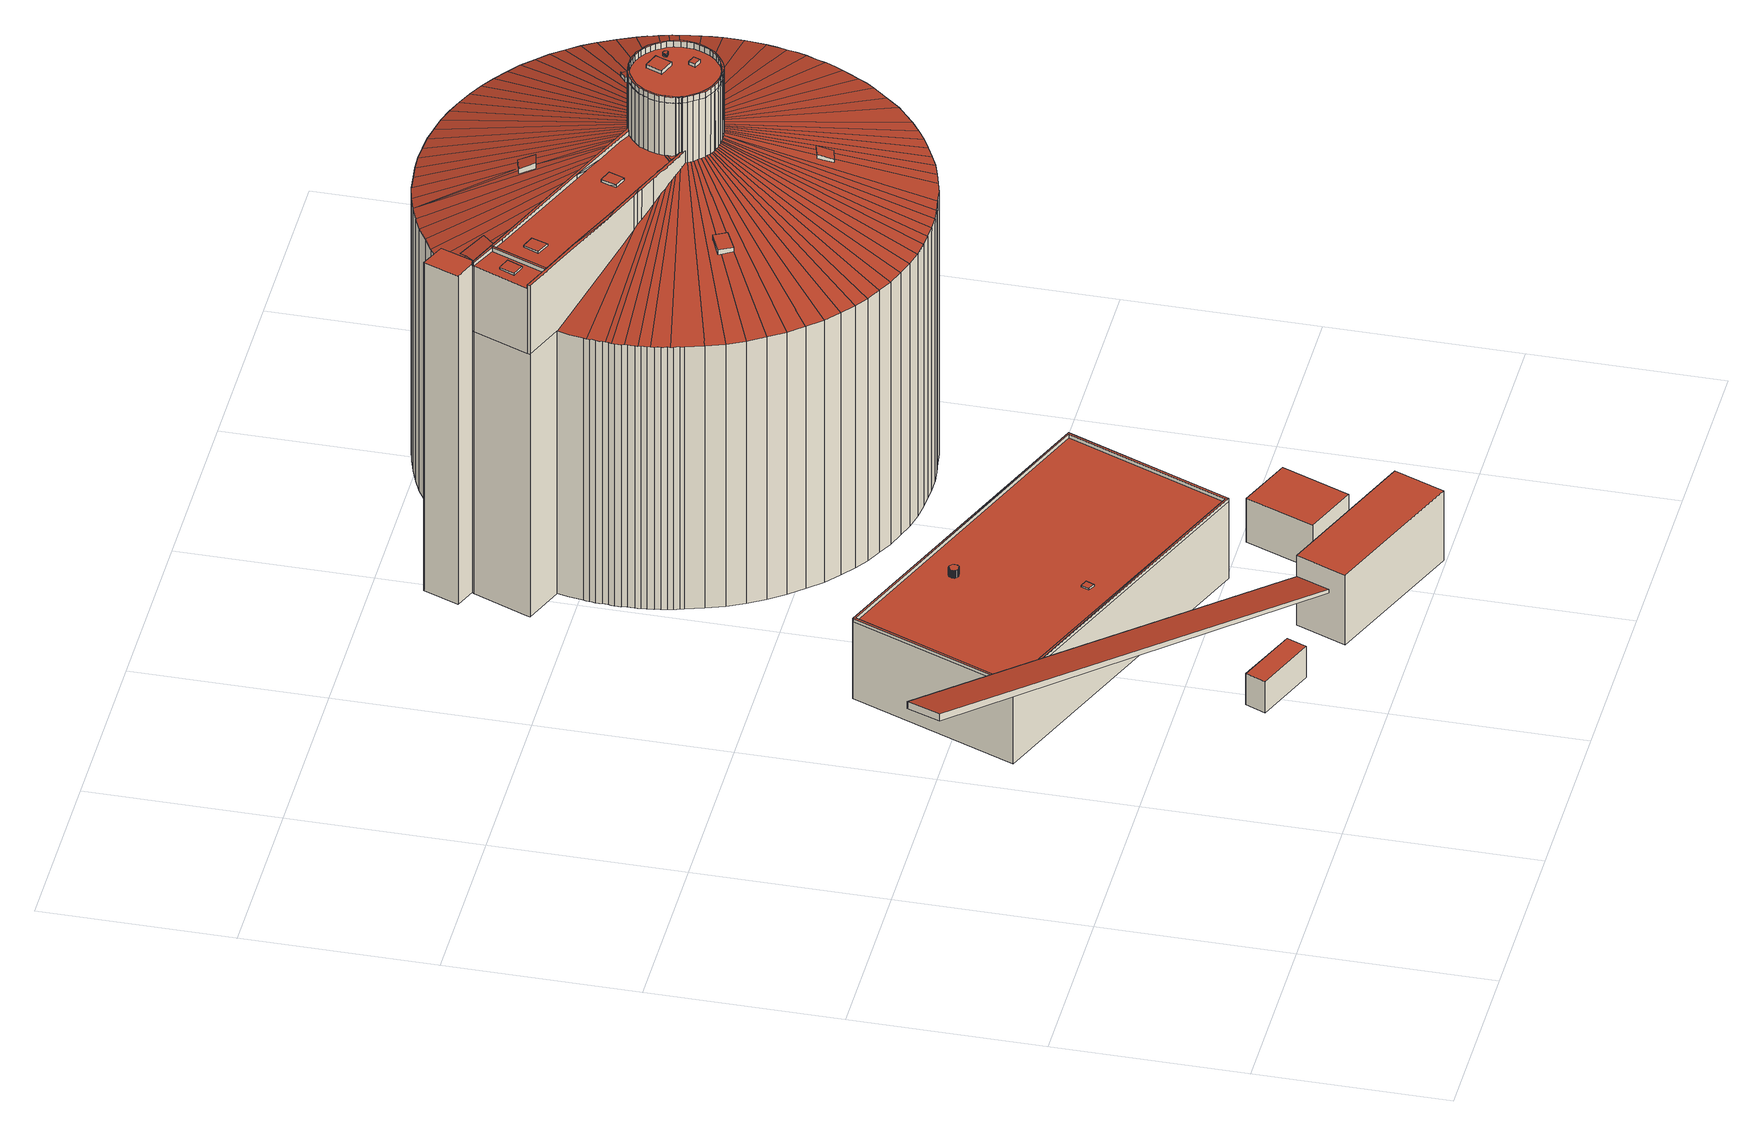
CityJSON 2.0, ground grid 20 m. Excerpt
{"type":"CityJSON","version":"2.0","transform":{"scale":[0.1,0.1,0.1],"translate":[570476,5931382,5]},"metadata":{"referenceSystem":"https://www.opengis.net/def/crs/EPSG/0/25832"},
"CityObjects":{
"building1":{"type":"Building","attributes":{"Grundfläche 2D":"304.891294","Grundhöhe NN":"5.624"},"geometry":[{"type":"Solid","lod":"3","boundaries":[[[[0,1,2,3]],[[4,5,6,7]],[[1,0,8,9],[7,10,11,4]],[[2,1,9,12]],[[3,2,12,13]],[[0,3,13,8]],[[7,6,14,10]],[[5,4,11,15]],[[6,5,15,14]],[[9,8,13,12]],[[15,11,10,14]]]],"semantics":{"surfaces":[{"type":"RoofSurface"},{"type":"WallSurface"},{"type":"GroundSurface"}],"values":[[0,0,1,1,1,1,1,1,1,2,2]]}}]},
"building2":{"type":"Building","attributes":{"Grundfläche 2D":"15.726893","Grundhöhe NN":"5.624"},"geometry":[{"type":"Solid","lod":"3","boundaries":[[[[16,17,18,19]],[[20,21,19,18]],[[21,22,16,19]],[[22,23,17,16]],[[23,20,18,17]],[[23,22,21,20]]]],"semantics":{"surfaces":[{"type":"RoofSurface"},{"type":"WallSurface"},{"type":"GroundSurface"}],"values":[[0,1,1,1,1,2]]}}]},
"building3":{"type":"Building","attributes":{"Grundfläche 2D":"684.590202","Grundhöhe NN":"5.955"},"children":["building3-1","building3-2"],"geometry":[{"type":"Solid","lod":"3","boundaries":[[[[24,25,26]],[[27,24,26,28,29]],[[30,26,25,31]],[[29,31,27]],[[30,31,29]],[[32,33,34,35]],[[28,26,33,32]],[[32,35,29,28]],[[36,37,24,27]],[[37,38,25,24]],[[38,39,31,25]],[[39,36,27,31]],[[30,29,35,34]],[[34,33,26,30]],[[40,41,39,38]],[[41,42,36,39]],[[42,43,37,36]],[[43,40,38,37]],[[43,42,41,40]]]],"semantics":{"surfaces":[{"type":"RoofSurface"},{"type":"WallSurface"},{"type":"GroundSurface"}],"values":[[0,0,0,0,0,0,1,1,1,1,1,1,1,1,1,1,1,1,2]]}}]},
"building3-1":{"type":"BuildingInstallation","parents":["building3"],"geometry":[{"type":"MultiSurface","lod":"3","boundaries":[[[44,45,46,47,48,49,50,51,52,53,54,55,56,57,58,59,60,61,62,63,64,65,66,67,68,69,70,71,72,73,74,75,76,77]],[[48,47,78,79]],[[44,77,80,81]],[[45,44,81,82]],[[46,45,82,83]],[[47,46,83,78]],[[49,48,79,84]],[[50,49,84,85]],[[51,50,85,86]],[[52,51,86,87]],[[53,52,87,88]],[[54,53,88,89]],[[55,54,89,90]],[[56,55,90,91]],[[57,56,91,92]],[[58,57,92,93]],[[59,58,93,94]],[[60,59,94,95]],[[61,60,95,96]],[[62,61,96,97]],[[63,62,97,98]],[[64,63,98,99]],[[65,64,99,100]],[[66,65,100,101]],[[67,66,101,102]],[[68,67,102,103]],[[69,68,103,104]],[[70,69,104,105]],[[71,70,105,106]],[[72,71,106,107]],[[73,72,107,108]],[[74,73,108,109]],[[75,74,109,110]],[[76,75,110,111]],[[77,76,111,80]]],"semantics":{"surfaces":[{"type":"RoofSurface"},{"type":"WallSurface"}],"values":[0,1,1,1,1,1,1,1,1,1,1,1,1,1,1,1,1,1,1,1,1,1,1,1,1,1,1,1,1,1,1,1,1,1,1]}}]},
"building3-2":{"type":"BuildingInstallation","parents":["building3"],"geometry":[{"type":"MultiSurface","lod":"3","boundaries":[[[112,113,114,115]],[[115,114,116,117]],[[112,115,117,118]],[[113,112,118,119]],[[114,113,119,116]]],"semantics":{"surfaces":[{"type":"RoofSurface"},{"type":"WallSurface"}],"values":[0,1,1,1,1]}}]},
"building4":{"type":"Building","attributes":{"Grundfläche 2D":"47.921231","Grundhöhe NN":"5.558"},"geometry":[{"type":"Solid","lod":"3","boundaries":[[[[120,121,122,123]],[[124,125,123,122]],[[125,126,120,123]],[[126,127,121,120]],[[127,124,122,121]],[[127,126,125,124]]]],"semantics":{"surfaces":[{"type":"RoofSurface"},{"type":"WallSurface"},{"type":"GroundSurface"}],"values":[[0,1,1,1,1,2]]}}]},
"building5":{"type":"Building","attributes":{"Grundfläche 2D":"35.639673","Grundhöhe NN":"6.103"},"geometry":[{"type":"Solid","lod":"3","boundaries":[[[[128,129,130,131]],[[132,133,131,130]],[[133,134,128,131]],[[134,135,129,128]],[[135,132,130,129]],[[135,134,133,132]]]],"semantics":{"surfaces":[{"type":"RoofSurface"},{"type":"WallSurface"},{"type":"GroundSurface"}],"values":[[0,1,1,1,1,2]]}}]},
"building6":{"type":"Building","attributes":{"Grundfläche 2D":"2075.997875","Grundhöhe NN":"5.767"},"children":["building6-1","building6-2","building6-3","building6-4","building6-5","building6-6","building6-7","building6-8","building6-9","building6-10","building6-11","building6-12","building6-13","building6-14","building6-15","building6-16"],"geometry":[{"type":"MultiSurface","lod":"3","boundaries":[[[136,137,138,139,140,141,142,143,144,145,146,147,148,149,150,151,152,153,154,155,156,157,158]],[[159,160,161,162,163,155,154,164,165]],[[159,166,160]],[[167,168,169,170,171,172,173,174,175,176,177,178,179,180,181,182,183,184,185,186,187,166,159,188,189,190,191,192,193,194,195,196,197,198,199,200,201,202,203,204,205,206,207,208,209,210,211,212,213,214,215],[216,217,218,219],[220,221,222,223,224,225,226,227]],[[228,229,230,231],[232,233,234,235]],[[236,237,238,239,240,241,242]],[[243,244,245,246,247,248]],[[243,248,249,250,251,252,253,254,255,256,257,258,259,260]],[[254,261,262,263,264,265,255]],[[266,267,268,269,270,263,262,271,272]],[[273,274,275,276,277,278,279,280,268,267,281]],[[282,283,284,285,286,287,276,275,288]],[[289,290,291,292,293,294,295,296,297,298,299,285,284,300]],[[301,302,303,304,294,293,305,306,307,308,309,310,311,312]],[[310,309,313,314]],[[313,315,316,317,318,319,314]],[[317,316,315,320,321,318]],[[322,321,320,323,324]],[[325,324,323,326]],[[327,325,326,328,329]],[[330,329,328,331]],[[332,330,331,333,334]],[[335,334,333,336]],[[337,335,336,338,339]],[[338,340,341,339]],[[341,340,342,343]],[[343,342,344,345]],[[346,345,344,347]],[[347,348,349,346]],[[350,349,348,351]],[[352,350,351,353]],[[353,354,355,352]],[[356,357,355,354,358]],[[356,358,359]],[[360,361,362,363,364,356,359,365]],[[366,367,368,369,370]],[[362,361,360,366,370,369,371,363]],[[372,368,367,373]],[[373,374,375,372]],[[376,375,374,377]],[[376,377,378,379,380]],[[381,382,379,378,383]],[[384,385,386,381,383,387]],[[385,384,388,389,390]],[[391,389,388,392]],[[393,394,395,396,391,392]],[[397,398,399,400,395,394,401]],[[397,402,403,404,405,398]],[[406,407,408,409,404,403,410]],[[411,412,413,407,406,414]],[[415,416,417,418,412,411]],[[419,420,421,417,416,422]],[[419,423,424,425,426,420]],[[427,428,429,425,424,430]],[[431,432,433,428,427,434]],[[431,435,436,437,438,432]],[[437,439,440,441,442]],[[442,438,437]],[[443,444,445,440,439,446]],[[445,444,447,448,449]],[[450,448,447,451,452,453]],[[454,455,450,453,452,451,456,457]],[[454,457,456,458,459,455]],[[458,460,461,459]],[[462,461,460,463]],[[463,464,465,462]],[[466,467,465,464]],[[468,467,466,469]],[[468,469,470,471,472]],[[473,474,471,470,475]],[[475,476,477,473]],[[477,476,478,479,480]],[[481,479,478,482]],[[482,483,484,481]],[[484,483,485,486,487]],[[488,486,485,489]],[[488,489,490,491,492]],[[493,491,490,494]],[[494,495,496,493]],[[497,496,495,498]],[[499,497,498,500,501,502]],[[499,503,504,497]],[[499,502,503]],[[501,500,502]],[[505,506,507,503,502]],[[508,506,505,509]],[[508,509,510,511]],[[512,511,510,513]],[[514,512,513,515]],[[516,517,518,514,515,519,242,241]],[[236,242,519,520]],[[521,522,518,517]],[[237,236,520,523]],[[524,522,521,525]],[[526,524,525,527,238,237,523,528]],[[529,526,528,530]],[[530,531,529]],[[532,533,534,535,536,537,538,539]],[[540,541,542,543,544,545,546,547,548,549,550,551,552,553,554,555,556,557,558,559,560,561,562,563,564,565,566,567,568,569,570,571,572,573,574,575,576,577,578,579,580,581,582,583,584,585,586,587,588,589,590,591,592,593,594,595,596,597,598,599,600,601,602,603,604,605,606,607,608,609,610,611]],[[612,613,614,615]],[[511,512,514,518,522,524,526,529,531,616,617,618,619,507,506,508]],[[620,621,622,228]],[[622,623,229,228]],[[521,517,516,240,239,527,525]],[[241,240,516]],[[239,238,527]],[[247,246,245,624,625,626]],[[627,249,248,247,626,628]],[[629,251,250,249,627,630]],[[631,253,252,251,629,632]],[[633,261,254,253,631,634]],[[635,271,262,261,633,636]],[[637,266,272,271,635,638]],[[639,281,267,266,637,640]],[[641,274,273,281,639,642]],[[643,288,275,274,641,644]],[[645,283,282,288,643,646]],[[647,300,284,283,645,648]],[[649,290,289,300,647,650]],[[651,292,291,290,649,652]],[[653,305,293,292,651,654]],[[655,307,306,305,653,656]],[[308,307,655,657]],[[309,308,657,658]],[[313,309,658,659]],[[315,313,659,660]],[[320,315,660,661]],[[323,320,661,662]],[[326,323,662,663]],[[328,326,663,664]],[[331,328,664,665]],[[333,331,665,666]],[[336,333,666,667]],[[338,336,667,668]],[[340,338,668,669]],[[342,340,669,670]],[[344,342,670,671]],[[347,344,671,672]],[[348,347,672,673]],[[351,348,673,674]],[[353,351,674,675]],[[354,353,675,676]],[[358,354,676,677]],[[359,358,677,678]],[[365,359,678,679]],[[360,365,679,680]],[[366,360,680,681]],[[367,366,681,682]],[[373,367,682,683]],[[374,373,683,684]],[[377,374,684,685]],[[378,377,685,686]],[[383,378,686,687]],[[387,383,687,688]],[[384,387,688,689]],[[388,384,689,690]],[[392,388,690,691]],[[393,392,691,692]],[[394,393,692,693]],[[401,394,693,694]],[[397,401,694,695]],[[402,397,695,696]],[[403,402,696,697]],[[410,403,697,698]],[[406,410,698,699]],[[414,406,699,700]],[[411,414,700,701]],[[415,411,701,702]],[[416,415,702,703]],[[422,416,703,704]],[[419,422,704,705]],[[423,419,705,706]],[[424,423,706,707]],[[430,424,707,708]],[[427,430,708,709]],[[434,427,709,710]],[[431,434,710,711]],[[538,437,436,435,431,711,712,532,539]],[[437,538,537,439]],[[713,443,446,439,537,536,535]],[[443,713,535,714,715,444]],[[447,444,715,716]],[[451,447,716,717]],[[456,451,717,718]],[[458,456,718,719]],[[460,458,719,720]],[[463,460,720,721]],[[464,463,721,722]],[[466,464,722,723]],[[469,466,723,724]],[[470,469,724,725]],[[475,470,725,726]],[[476,475,726,727]],[[478,476,727,728]],[[482,478,728,729]],[[483,482,729,730]],[[485,483,730,731]],[[489,485,731,732]],[[490,489,732,733]],[[494,490,733,734]],[[495,494,734,735]],[[498,495,735,736]],[[500,498,736,737]],[[502,500,737,738]],[[505,502,738,739]],[[509,505,739,740]],[[510,509,740,741]],[[513,510,741,742]],[[515,513,742,743]],[[519,515,743,744]],[[520,519,744,745]],[[523,520,745,746]],[[528,523,746,747]],[[530,528,747,748]],[[531,530,748,749]],[[531,749,750,616]],[[622,621,751,752]],[[753,754,623,622,752,755]],[[245,754,753,624]],[[535,534,756,714]],[[533,532,712,757]],[[534,533,757,756]],[[617,616,750,615]],[[612,615,750,758]],[[613,612,758,759]],[[614,613,759,760]],[[760,751,621,620,617,615,614]],[[325,327,545,544,322,324]],[[330,332,546,545,327,329]],[[335,337,547,546,332,334]],[[321,322,544,543,319,318]],[[310,542,541,540,761,762,763,311]],[[314,319,543,542,310]],[[547,337,339]],[[341,343,548,547,339]],[[346,549,548,343,345]],[[350,352,550,549,346,349]],[[357,356,551,550,352,355]],[[364,363,371,552,551,356]],[[368,372,553,552,371,369]],[[376,380,554,553,372,375]],[[382,381,555,554,380,379]],[[385,390,556,555,381,386]],[[391,396,557,556,390,389]],[[395,400,399,398,558,557,396]],[[404,409,408,559,558,398,405]],[[413,412,418,560,559,408,407]],[[421,420,561,560,418,417]],[[425,429,428,562,561,420,426]],[[433,432,438,442,563,562,428]],[[440,445,449,564,563,442,441]],[[450,565,564,449,448]],[[459,566,565,450,455]],[[462,567,566,459,461]],[[467,568,567,462,465]],[[468,472,569,568,467]],[[474,473,570,569,472,471]],[[480,571,570,473,477]],[[481,572,571,480,479]],[[487,573,572,481,484]],[[488,492,574,573,487,486]],[[493,575,574,492,491]],[[497,576,575,493,496]],[[503,577,576,497,504]],[[507,619,764,204,765,579,578,577,503]],[[580,579,765,204,203]],[[200,583,582,581,580,203,202,201]],[[197,586,585,584,583,200,199,198]],[[194,589,588,587,586,197,196,195]],[[591,590,589,194,193,192]],[[591,192,191,592]],[[592,191,190,593]],[[159,596,595,594,593,190,189,188]],[[154,153,152,151,150,149,603,602,601,600,599,598,597,596,159,165,164]],[[604,603,149,148]],[[145,607,606,605,604,148,147,146]],[[143,766,767,610,609,608,607,145,144]],[[610,767,766,768,767]],[[611,610,767,768,769,770]],[[540,611,770,769,762,761]],[[751,760,759,758,750,749,748,747,746,745,744,743,742,741,740,739,738,737,736,735,734,733,732,731,730,729,728,727,726,725,724,723,722,721,720,719,718,717,716,715,714,756,757,712,711,710,709,708,707,706,705,704,703,702,701,700,699,698,697,696,695,694,693,692,691,690,689,688,687,686,685,684,683,682,681,680,679,678,677,676,675,674,673,672,671,670,669,668,667,666,665,664,663,662,661,660,659,658,657,655,656,653,654,651,652,649,650,647,648,645,646,643,644,641,642,639,640,637,638,635,636,633,634,631,632,629,630,627,628,626,625,624,753,755,752]]],"semantics":{"surfaces":[{"type":"RoofSurface"},{"type":"WallSurface"},{"type":"GroundSurface"}],"values":[0,0,0,0,0,0,0,0,0,0,0,0,0,0,0,0,0,0,0,0,0,0,0,0,0,0,0,0,0,0,0,0,0,0,0,0,0,0,0,0,0,0,0,0,0,0,0,0,0,0,0,0,0,0,0,0,0,0,0,0,0,0,0,0,0,0,0,0,0,0,0,0,0,0,0,0,0,0,0,0,0,0,0,0,0,0,0,0,0,0,0,0,0,0,0,0,0,0,0,0,1,1,1,1,1,1,1,1,1,1,1,1,1,1,1,1,1,1,1,1,1,1,1,1,1,1,1,1,1,1,1,1,1,1,1,1,1,1,1,1,1,1,1,1,1,1,1,1,1,1,1,1,1,1,1,1,1,1,1,1,1,1,1,1,1,1,1,1,1,1,1,1,1,1,1,1,1,1,1,1,1,1,1,1,1,1,1,1,1,1,1,1,1,1,1,1,1,1,1,1,1,1,1,1,1,1,1,1,1,1,1,1,1,1,1,1,1,1,1,1,1,1,1,1,1,1,1,1,1,1,1,1,1,1,1,1,1,1,1,1,1,1,1,1,1,1,1,1,1,1,1,1,1,1,1,1,1,1,1,1,1,1,1,1,1,1,1,1,1,1,1,1,1,1,1,1,1,1,1,1,2]}}]},
"building6-1":{"type":"BuildingInstallation","parents":["building6"],"geometry":[{"type":"MultiSurface","lod":"3","boundaries":[[[771,772,773,774]],[[774,773,221,220]],[[226,225,771,774,220,227]],[[772,771,225,224]],[[224,223,772]],[[221,773,772,223,222]]],"semantics":{"surfaces":[{"type":"RoofSurface"},{"type":"WallSurface"}],"values":[0,1,1,1,1,1]}}]},
"building6-2":{"type":"BuildingInstallation","parents":["building6"],"geometry":[{"type":"MultiSurface","lod":"3","boundaries":[[[775,776,777,778,765,779,780,781,782,783]],[[619,779,765,204,764]],[[619,618,617,620,781,780,779]],[[781,620,228,782]],[[783,782,228,231]],[[775,168,167,776]],[[777,776,167,215]],[[777,215,214]],[[777,214,213]],[[777,213,212]],[[210,209,208,207,206,205,204,765,778,777,212,211]]],"semantics":{"surfaces":[{"type":"RoofSurface"},{"type":"WallSurface"}],"values":[0,1,1,1,1,1,1,1,1,1,1]}}]},
"building6-3":{"type":"BuildingInstallation","parents":["building6"],"geometry":[{"type":"MultiSurface","lod":"3","boundaries":[[[784,785,786,713,787,788,789,790]],[[534,535,713,786]],[[536,787,713,535]],[[788,787,536,791]],[[791,792,789,788]],[[790,789,792,539]],[[532,784,790,539]],[[532,533,785,784]],[[533,534,786,785]]],"semantics":{"surfaces":[{"type":"RoofSurface"},{"type":"WallSurface"}],"values":[0,1,1,1,1,1,1,1,1]}}]},
"building6-4":{"type":"BuildingInstallation","parents":["building6"],"geometry":[{"type":"MultiSurface","lod":"3","boundaries":[[[793,794,795,796]],[[796,795,797,798]],[[793,796,798,799]],[[794,793,799,800]],[[795,794,800,797]]],"semantics":{"surfaces":[{"type":"RoofSurface"},{"type":"WallSurface"}],"values":[0,1,1,1,1]}}]},
"building6-5":{"type":"BuildingInstallation","parents":["building6"],"geometry":[{"type":"MultiSurface","lod":"3","boundaries":[[[801,802,803,804,805]],[[806,807,803,802]],[[804,803,807,808]],[[809,801,805,804,808,810]],[[809,806,802,801]]],"semantics":{"surfaces":[{"type":"RoofSurface"},{"type":"WallSurface"}],"values":[0,1,1,1,1]}}]},
"building6-6":{"type":"BuildingInstallation","parents":["building6"],"geometry":[{"type":"MultiSurface","lod":"3","boundaries":[[[811,812,813,814,815,816,817,818,819,820,821,822,823,824,825,826,827,828,829,830,831,832,833,834,835,836,837,838,839,840,841,842,843,844,845,846,847,848,849,850,851,852,853,854,855,856,857,858,859,860,861,862,863,864,865,866,867,868,869,870,871,872,873,874,875,876,877,878,879]],[[596,597,598,599,600,601,602,603,844,843,842,841,840,839,838,837]],[[603,604,845,844]],[[604,605,606,607,848,847,846,845]],[[607,608,609,610,851,850,849,848]],[[851,610,611,852]],[[611,540,853,852]],[[540,541,542,855,854,853]],[[542,543,856,855]],[[543,544,857,856]],[[544,545,858,857]],[[859,858,545,546]],[[546,547,860,859]],[[547,548,861,860]],[[862,861,548,549]],[[549,550,863,862]],[[550,551,864,863]],[[551,552,865,864]],[[552,553,866,865]],[[553,554,867,866]],[[554,555,868,867]],[[869,868,555,556]],[[556,557,870,869]],[[557,558,871,870]],[[558,559,872,871]],[[559,560,873,872]],[[560,561,874,873]],[[561,562,875,874]],[[562,563,876,875]],[[563,564,877,876]],[[564,565,878,877]],[[880,881,811,879]],[[881,882,812,811]],[[813,812,882,883]],[[814,813,883,884]],[[815,814,884,885]],[[816,815,885,886]],[[817,816,886,887]],[[818,817,887,888]],[[819,818,888,889]],[[820,819,889,890]],[[821,820,890,891]],[[822,821,891,892]],[[823,822,892,893]],[[824,823,893,894]],[[825,824,894,895]],[[826,825,895,896]],[[827,826,896,897]],[[828,827,897,898]],[[829,828,898,899]],[[830,829,899,900]],[[831,830,900,901]],[[832,831,901,902]],[[902,903,833,832]],[[834,833,903,904]],[[835,834,904,905]],[[836,835,905,906]]],"semantics":{"surfaces":[{"type":"RoofSurface"},{"type":"WallSurface"}],"values":[0,1,1,1,1,1,1,1,1,1,1,1,1,1,1,1,1,1,1,1,1,1,1,1,1,1,1,1,1,1,1,1,1,1,1,1,1,1,1,1,1,1,1,1,1,1,1,1,1,1,1,1,1,1,1,1,1]}}]},
"building6-7":{"type":"BuildingInstallation","parents":["building6"],"geometry":[{"type":"MultiSurface","lod":"3","boundaries":[[[907,908,909,910,911,912,913,914,915,916,917,918,919,920,921,922,923,924,925,926,927,928,929,930,931,932,933,934,935,837,836,936,937,938,939,940,941,942,943,944,945,946,947,948,949,950,951,952,953,954,955,879,878,956]],[[936,836,906,957]],[[937,936,957,958]],[[938,937,958,959]],[[959,960,939,938]],[[960,961,940,939]],[[941,940,961,962]],[[942,941,962,963]],[[963,964,943,942]],[[944,943,964,965]],[[945,944,965,966]],[[966,967,946,945]],[[947,946,967,968]],[[948,947,968,969]],[[969,970,949,948]],[[950,949,970,971]],[[951,950,971,972]],[[952,951,972,973]],[[953,952,973,974]],[[954,953,974,975]],[[955,954,975,976]],[[879,955,976,880]],[[565,566,956,878]],[[566,567,907,956]],[[567,568,908,907]],[[568,569,909,908]],[[569,570,910,909]],[[570,571,911,910]],[[571,572,912,911]],[[572,573,913,912]],[[573,574,914,913]],[[574,575,915,914]],[[575,576,916,915]],[[917,916,576,577]],[[577,578,579,919,918,917]],[[579,580,920,919]],[[580,581,582,583,923,922,921,920]],[[583,584,585,586,926,925,924,923]],[[586,587,588,589,929,928,927,926]],[[589,590,591,931,930,929]],[[591,592,932,931]],[[592,593,933,932]],[[593,594,595,596,837,935,934,933]]],"semantics":{"surfaces":[{"type":"RoofSurface"},{"type":"WallSurface"}],"values":[0,1,1,1,1,1,1,1,1,1,1,1,1,1,1,1,1,1,1,1,1,1,1,1,1,1,1,1,1,1,1,1,1,1,1,1,1,1,1,1,1,1,1]}}]},
"building6-8":{"type":"BuildingInstallation","parents":["building6"],"geometry":[{"type":"MultiSurface","lod":"3","boundaries":[[[977,978,979,980,981,982,983,984,985,986,987,988]],[[977,988,989,990]],[[985,984,991,992]],[[984,983,993,991]],[[986,985,992,994]],[[987,986,994,995]],[[988,987,995,989]],[[978,977,990,996]],[[979,978,996,997]],[[980,979,997,998]],[[981,980,998,999]],[[982,981,999,1000]],[[983,982,1000,993]]],"semantics":{"surfaces":[{"type":"RoofSurface"},{"type":"WallSurface"}],"values":[0,1,1,1,1,1,1,1,1,1,1,1,1]}}]},
"building6-9":{"type":"BuildingInstallation","parents":["building6"],"geometry":[{"type":"MultiSurface","lod":"3","boundaries":[[[1001,1002,1003,1004,1005]],[[1006,1007,1002,1001]],[[1008,1003,1002,1007,361]],[[1008,370,1005,1004,1003]],[[370,362,1006,1001,1005]]],"semantics":{"surfaces":[{"type":"RoofSurface"},{"type":"WallSurface"}],"values":[0,1,1,1,1]}}]},
"building6-10":{"type":"BuildingInstallation","parents":["building6"],"geometry":[{"type":"MultiSurface","lod":"3","boundaries":[[[1009,1010,1011,1012]],[[1013,1010,1009,1014,499]],[[1013,1015,1011,1010]],[[1016,1012,1011,1015,501]],[[1016,1014,1009,1012]]],"semantics":{"surfaces":[{"type":"RoofSurface"},{"type":"WallSurface"}],"values":[0,1,1,1,1]}}]},
"building6-11":{"type":"BuildingInstallation","parents":["building6"],"geometry":[{"type":"MultiSurface","lod":"3","boundaries":[[[1017,1018,1019,1020,1021]],[[1022,1023,1017,1021]],[[457,1024,1019,1018,1017,1023,452]],[[1024,1025,1020,1019]],[[1025,454,453,1022,1021,1020]]],"semantics":{"surfaces":[{"type":"RoofSurface"},{"type":"WallSurface"}],"values":[0,1,1,1,1]}}]},
"building6-12":{"type":"BuildingInstallation","parents":["building6"],"geometry":[{"type":"MultiSurface","lod":"3","boundaries":[[[1026,1027,1028,1029]],[[1029,1028,218,217]],[[1026,1029,217,216]],[[1027,1026,216,219]],[[1028,1027,219,218]]],"semantics":{"surfaces":[{"type":"RoofSurface"},{"type":"WallSurface"}],"values":[0,1,1,1,1]}}]},
"building6-13":{"type":"BuildingInstallation","parents":["building6"],"geometry":[{"type":"MultiSurface","lod":"3","boundaries":[[[1030,1031,1032,1033]],[[1033,1032,235,234]],[[1030,1033,234,233]],[[1031,1030,233,232]],[[1032,1031,232,235]]],"semantics":{"surfaces":[{"type":"RoofSurface"},{"type":"WallSurface"}],"values":[0,1,1,1,1]}}]},
"building6-14":{"type":"BuildingInstallation","parents":["building6"],"geometry":[{"type":"MultiSurface","lod":"3","boundaries":[[[1034,1035,1036,1037,1038,1039,1040,1041,1042,1043,1044,1045,1046,1047,761,770,767,1048,1049,1050,1051,1052,1053,1054,1055,1056,1057,1058,1059,1060,1061,1062,1063,1064,1065,1066,1067,1068,1069,1070,1071,1072,1073,1074,1075,1076,1077,1078,1079,1080,1081,1082,1083,1084]],[[1069,1085,1086,1087]],[[1069,1087,1070]],[[1088,1086,1085]],[[1088,1089,1090,1091,1092,1093,1094,1095,1086]],[[762,761,1047,1046,311,763]],[[770,769,768,767]],[[769,770,761,762]],[[766,767,768]],[[767,766,143]],[[141,140,139,1051,1050,1049,1048,767,143,142]],[[137,1052,1051,139,138]],[[158,157,156,155,163,162,161,160,1057,1056,1055,1054,1053,1052,137,136]],[[1058,1057,160,166]],[[185,184,183,182,181,180,1064,1063,1062,1061,1060,1059,1058,166,187,186]],[[180,179,1064]],[[177,176,175,174,1069,1068,1067,1066,1065,1064,179,178]],[[1069,174,173]],[[1069,173,172]],[[1085,1069,172,171]],[[1088,1085,171,1096]],[[1088,1096,170,1089]],[[1090,1089,170,169]],[[1092,1091,230,229]],[[1092,229,623,754,1093]],[[243,1087,1086,1095,1094,1093,754,245,244]],[[1087,243,260,1070]],[[1070,260,259,1071]],[[256,255,1097,1073,1072,1071,259,258,257]],[[264,263,270,269,268,280,279,278,277,276,287,286,285,299,298,297,296,295,294,304,303,302,301,312,311,1046,1045,1044,1043,1042,1041,1040,1039,1038,1037,1036,1035,1034,1084,1083,1082,1081,1080,1079,1078,1077,1076,1075,1074,1073,1097,255,265]]],"semantics":{"surfaces":[{"type":"RoofSurface"},{"type":"WallSurface"}],"values":[0,0,0,0,0,1,1,1,1,1,1,1,1,1,1,1,1,1,1,1,1,1,1,1,1,1,1,1,1,1]}}]},
"building6-15":{"type":"BuildingInstallation","parents":["building6"],"geometry":[{"type":"MultiSurface","lod":"3","boundaries":[[[1098,1099,1100,1101]],[[775,783,1099,1098]],[[231,230,1091,1100,1099,783]],[[1091,1090,1101,1100]],[[169,168,775,1098,1101,1090]]],"semantics":{"surfaces":[{"type":"RoofSurface"},{"type":"WallSurface"}],"values":[0,1,1,1,1]}}]},
"building6-16":{"type":"BuildingInstallation","parents":["building6"],"geometry":[{"type":"MultiSurface","lod":"3","boundaries":[[[1102,1103,1104,1105]],[[1106,1107,1103,1102]],[[316,1108,1104,1103,1107]],[[1108,1109,1105,1104]],[[317,1106,1102,1105,1109]]],"semantics":{"surfaces":[{"type":"RoofSurface"},{"type":"WallSurface"}],"values":[0,1,1,1,1]}}]}
},
"vertices":[
[522,118,89],[501,65,89],[656,3,89],[677,56,89],[522,118,64],[22,389,229],[9,354,229],[508,83,64],[522,118,6],[501,65,6],[508,83,60],[522,118,60],[656,3,6],[677,56,6],[9,354,221],[22,389,221],
[441,90,43],[450,111,43],[385,137,43],[376,116,43],[385,137,6],[376,116,6],[441,90,6],[450,111,6],
[646,371,106],[306,507,106],[307,504,106],[576,197,106],[643,370,106],[574,200,106],[239,335,106],[236,333,106],[643,370,102],[307,504,102],[239,335,102],[574,200,102],[576,197,102],[646,371,102],[306,507,102],[236,333,102],[306,507,10],[236,333,10],[576,197,10],[646,371,10],
[404,424,111],[405,425,111],[405,426,111],[406,426,111],[406,427,111],[406,428,111],[406,429,111],[406,430,111],[406,431,111],[405,432,111],[404,433,111],[403,433,111],[403,434,111],[402,434,111],[401,434,111],[400,434,111],[400,433,111],[399,433,111],[398,433,111],[398,432,111],[397,432,111],[397,431,111],[396,430,111],[396,429,111],[396,428,111],[396,427,111],[397,427,111],[397,426,111],[398,425,111],[399,424,111],[400,424,111],[401,424,111],[402,424,111],[403,424,111],[406,426,102],[406,427,102],[403,424,102],[404,424,102],[405,425,102],[405,426,102],[406,428,102],[406,429,102],[406,430,102],[406,431,102],[405,432,102],[404,433,102],[403,433,102],[403,434,102],[402,434,102],[401,434,102],[400,434,102],[400,433,102],[399,433,102],[398,433,102],[398,432,102],[397,432,102],[397,431,102],[396,430,102],[396,429,102],[396,428,102],[396,427,102],[397,427,102],[397,426,102],[398,425,102],[399,424,102],[400,424,102],[401,424,102],[402,424,102],
[413,293,104],[417,302,104],[409,305,104],[406,297,104],[409,305,102],[406,297,102],[413,293,102],[417,302,102],
[671,100,58],[700,172,58],[643,195,58],[614,123,58],[643,195,6],[614,123,6],[671,100,6],[700,172,6],
[665,369,50],[614,243,50],[638,233,50],[689,359,50],[638,233,11],[689,359,11],[665,369,11],[614,243,11],
[608,750,397],[609,749,397],[611,749,397],[611,748,397],[612,748,397],[613,748,397],[615,747,397],[616,747,397],[616,748,397],[616,749,397],[615,749,397],[615,750,397],[615,751,397],[615,752,397],[615,754,397],[614,754,397],[614,757,397],[614,758,397],[614,759,397],[604,751,397],[605,751,397],[606,751,397],[607,750,397],[614,762,397],[601,752,398],[602,752,398],[602,752,397],[603,752,397],[614,760,397],[614,761,397],[601,753,398],[438,883,399],[424,889,399],[401,831,399],[414,826,399],[513,787,398],[537,778,398],[543,775,398],[550,773,398],[571,764,398],[575,763,398],[577,762,398],[578,762,398],[581,761,398],[581,760,398],[589,757,398],[591,756,398],[592,756,398],[594,755,398],[595,755,398],[596,754,398],[598,754,398],[614,765,397],[614,767,397],[614,768,397],[615,773,397],[617,779,397],[618,780,397],[620,785,397],[621,786,397],[622,789,397],[623,790,397],[624,791,397],[627,794,397],[628,795,397],[629,796,397],[632,799,397],[633,799,397],[638,803,397],[637,803,397],[631,806,397],[624,809,398],[623,809,398],[616,812,398],[606,816,398],[603,817,398],[590,822,398],[572,830,398],[571,830,398],[556,836,398],[436,861,399],[449,856,399],[443,839,399],[429,845,399],[570,807,398],[564,791,398],[553,795,398],[551,796,398],[553,802,398],[557,812,398],[559,811,398],[561,810,398],[395,901,399],[371,843,399],[399,832,399],[422,889,399],[389,860,399],[396,876,399],[409,871,399],[402,855,399],[495,921,328],[482,912,327],[478,910,327],[498,891,338],[527,921,338],[508,940,327],[504,933,328],[535,775,362],[494,791,348],[413,823,321],[410,810,321],[408,796,321],[407,793,321],[407,790,321],[407,787,321],[406,784,321],[406,780,321],[406,777,321],[406,774,321],[567,763,372],[563,764,371],[558,766,370],[553,768,368],[548,770,366],[542,773,364],[406,771,321],[405,768,321],[577,759,376],[574,760,375],[571,761,374],[405,758,321],[406,755,321],[585,755,378],[583,756,378],[580,758,377],[405,765,321],[405,761,321],[406,749,321],[406,745,321],[406,742,321],[596,751,382],[594,752,381],[592,753,381],[590,754,380],[588,754,379],[406,752,321],[407,736,321],[407,733,321],[408,730,321],[601,749,383],[600,750,383],[598,750,382],[407,739,321],[409,723,321],[409,720,321],[410,717,321],[411,714,321],[411,711,321],[610,746,386],[608,746,385],[607,747,385],[606,747,385],[604,748,384],[603,749,384],[408,726,321],[614,744,387],[613,745,387],[612,745,386],[611,745,386],[412,708,321],[413,705,321],[414,702,321],[415,698,321],[421,679,321],[619,741,388],[618,743,388],[615,744,387],[428,660,321],[621,738,388],[437,642,321],[527,687,353],[542,694,359],[623,735,388],[622,736,388],[448,624,321],[625,732,389],[626,731,389],[460,607,321],[627,729,389],[630,727,389],[473,591,321],[630,726,389],[487,576,321],[633,725,389],[635,723,389],[502,563,321],[636,722,389],[516,552,321],[638,721,389],[640,720,389],[530,543,321],[642,719,389],[546,535,321],[643,719,390],[561,527,321],[645,718,390],[578,521,321],[648,717,390],[594,516,321],[651,717,390],[654,716,390],[611,512,321],[628,510,321],[656,716,390],[658,716,390],[642,509,321],[661,716,390],[656,508,321],[671,508,321],[663,716,390],[667,716,390],[665,716,390],[685,510,321],[700,512,321],[728,518,321],[701,615,354],[696,631,360],[672,717,390],[670,717,390],[714,514,321],[742,522,321],[756,527,321],[676,718,390],[674,718,390],[704,633,360],[673,717,390],[679,719,390],[769,533,321],[782,540,321],[681,720,390],[683,721,390],[795,547,321],[807,555,321],[685,723,390],[684,722,390],[688,725,390],[687,724,390],[819,564,321],[840,582,321],[690,727,390],[689,725,390],[830,573,321],[853,597,321],[693,729,389],[692,728,389],[695,731,389],[866,613,321],[872,621,321],[877,630,321],[697,734,389],[696,732,389],[887,648,321],[699,737,389],[699,736,389],[698,735,389],[882,639,321],[892,657,321],[896,667,321],[701,740,389],[700,738,389],[903,687,321],[703,743,389],[702,742,389],[702,741,389],[899,677,321],[908,708,321],[704,746,389],[703,745,389],[906,697,321],[910,718,321],[912,729,321],[705,750,388],[705,748,388],[914,751,321],[706,754,388],[706,752,388],[913,740,321],[914,761,321],[914,772,321],[707,757,388],[706,756,388],[912,793,321],[707,761,388],[707,759,388],[913,783,321],[908,814,321],[707,765,388],[707,763,388],[910,804,321],[907,821,321],[906,822,321],[906,824,321],[707,767,388],[903,834,321],[706,771,387],[706,769,388],[707,768,388],[900,844,321],[896,854,321],[706,773,387],[900,843,321],[888,872,321],[705,777,387],[705,774,387],[703,780,387],[879,889,321],[793,836,353],[779,827,359],[774,834,358],[702,783,387],[871,903,321],[788,844,353],[861,916,321],[700,786,387],[851,929,321],[698,788,387],[696,791,387],[839,941,321],[827,953,321],[694,793,387],[814,963,321],[692,796,386],[689,798,386],[800,973,321],[786,982,321],[687,800,386],[688,799,386],[683,802,386],[684,802,386],[771,990,321],[755,997,321],[681,804,386],[739,1003,321],[677,805,386],[679,805,386],[674,806,386],[723,1008,321],[707,1011,321],[671,807,386],[690,1014,321],[667,808,386],[668,808,386],[664,808,386],[674,1015,321],[658,1016,321],[661,808,386],[663,808,386],[657,808,386],[642,1015,321],[626,1013,321],[654,808,386],[651,807,386],[609,1011,321],[624,892,358],[593,1007,321],[620,908,353],[577,1002,321],[644,806,386],[647,807,386],[561,996,321],[640,805,385],[642,805,386],[635,807,384],[546,989,321],[531,980,321],[629,810,383],[623,812,381],[516,971,321],[614,816,378],[503,961,321],[527,921,335],[521,914,336],[604,820,375],[490,950,321],[478,938,321],[511,905,336],[591,825,371],[466,926,321],[573,832,365],[502,895,336],[547,842,357],[498,891,335],[456,913,321],[508,858,344],[447,900,321],[439,886,321],[907,821,36],[951,840,36],[942,861,36],[900,844,36],[900,843,36],[903,834,36],[906,824,36],[906,822,36],[617,745,460],[617,744,460],[619,741,460],[622,736,460],[626,731,460],[630,726,460],[636,722,460],[642,719,460],[648,717,460],[654,716,460],[661,716,460],[667,716,460],[673,717,460],[679,719,460],[684,722,460],[688,725,460],[692,728,460],[696,732,460],[699,737,460],[702,742,460],[705,748,460],[706,754,460],[707,761,460],[707,768,460],[705,774,460],[703,780,460],[700,786,460],[696,791,460],[692,796,460],[688,799,460],[683,802,460],[679,805,460],[674,806,460],[668,808,460],[663,808,460],[657,808,460],[651,807,460],[644,806,460],[641,804,460],[638,803,460],[633,799,460],[632,799,460],[629,796,460],[628,795,460],[627,794,460],[624,791,460],[623,790,460],[622,789,460],[621,786,460],[620,785,460],[618,780,460],[617,779,460],[615,773,460],[614,768,460],[614,767,460],[614,765,460],[614,762,460],[614,761,460],[614,760,460],[614,759,460],[614,757,460],[614,754,460],[615,754,460],[615,752,460],[615,751,460],[615,750,460],[615,749,460],[616,749,460],[616,748,460],[616,747,460],[616,746,460],[617,746,460],[415,938,400],[389,949,400],[374,912,400],[401,901,400],[401,901,321],[401,901,399],[640,805,397],[642,805,397],[396,903,399],[396,903,321],[395,901,321],[371,843,321],[413,823,8],[410,810,8],[408,796,8],[407,790,8],[407,793,8],[406,784,8],[407,787,8],[406,777,8],[406,780,8],[406,771,8],[406,774,8],[405,765,8],[405,768,8],[405,758,8],[405,761,8],[406,752,8],[406,755,8],[406,745,8],[406,749,8],[407,739,8],[406,742,8],[407,733,8],[407,736,8],[408,726,8],[408,730,8],[409,720,8],[409,723,8],[411,714,8],[410,717,8],[412,708,8],[411,711,8],[414,702,8],[413,705,8],[415,698,8],[421,679,8],[428,660,8],[437,642,8],[448,624,8],[460,607,8],[473,591,8],[487,576,8],[502,563,8],[516,552,8],[530,543,8],[546,535,8],[561,527,8],[578,521,8],[594,516,8],[611,512,8],[628,510,8],[642,509,8],[656,508,8],[671,508,8],[685,510,8],[700,512,8],[714,514,8],[728,518,8],[742,522,8],[756,527,8],[769,533,8],[782,540,8],[795,547,8],[807,555,8],[819,564,8],[830,573,8],[840,582,8],[853,597,8],[866,613,8],[872,621,8],[877,630,8],[882,639,8],[887,648,8],[892,657,8],[896,667,8],[899,677,8],[903,687,8],[906,697,8],[908,708,8],[910,718,8],[912,729,8],[913,740,8],[914,751,8],[914,761,8],[914,772,8],[913,783,8],[912,793,8],[910,804,8],[908,814,8],[907,821,8],[900,844,38],[900,844,8],[896,854,8],[888,872,8],[879,889,8],[871,903,8],[861,916,8],[851,929,8],[839,941,8],[827,953,8],[814,963,8],[800,973,8],[786,982,8],[771,990,8],[755,997,8],[739,1003,8],[723,1008,8],[707,1011,8],[690,1014,8],[674,1015,8],[658,1016,8],[642,1015,8],[626,1013,8],[609,1011,8],[593,1007,8],[577,1002,8],[561,996,8],[546,989,8],[531,980,8],[516,971,8],[503,961,8],[490,950,8],[478,938,8],[466,926,8],[456,913,8],[447,900,8],[439,886,8],[401,901,8],[396,903,8],[395,901,8],[370,840,8],[370,840,321],[371,843,8],[942,861,8],[951,840,8],[415,938,8],[389,949,8],[374,912,8],[617,745,402],[617,745,388],[617,744,388],[641,804,397],[638,803,403],[616,746,397],[616,746,402],[616,746,388],[617,746,388],[617,746,402],
[557,812,401],[551,796,401],[564,791,401],[570,807,401],
[424,889,403],[438,883,403],[556,836,403],[637,803,403],[642,805,403],[640,805,403],[396,903,403],[395,901,403],[422,889,403],
[907,821,38],[951,840,38],[942,861,38],[900,843,38],[941,859,38],[949,840,38],[906,822,38],[941,859,36],[949,840,36],
[684,743,464],[687,750,464],[679,753,464],[676,746,464],[679,753,460],[676,746,460],[684,743,460],[687,750,460],
[681,786,464],[665,792,464],[658,775,464],[674,769,464],[679,782,464],[665,792,460],[658,775,460],[674,769,460],[681,786,460],[679,782,460],
[704,774,467],[705,767,467],[705,761,467],[705,754,467],[703,748,467],[701,743,467],[698,737,467],[695,733,467],[691,729,467],[687,726,467],[683,723,467],[678,721,467],[673,719,467],[667,718,467],[661,717,467],[655,717,467],[648,719,467],[642,721,467],[636,724,467],[631,728,467],[627,732,467],[623,737,467],[620,742,467],[618,747,467],[616,752,467],[616,762,467],[614,762,467],[614,761,467],[614,760,467],[614,759,467],[614,757,467],[614,754,467],[615,754,467],[615,752,467],[615,751,467],[615,750,467],[615,749,467],[616,749,467],[616,748,467],[616,747,467],[616,746,467],[617,746,467],[617,745,467],[617,744,467],[619,741,467],[622,736,467],[626,731,467],[630,726,467],[636,722,467],[642,719,467],[648,717,467],[654,716,467],[661,716,467],[667,716,467],[673,717,467],[679,719,467],[684,722,467],[688,725,467],[692,728,467],[696,732,467],[699,737,467],[702,742,467],[705,748,467],[706,754,467],[707,761,467],[707,768,467],[705,774,467],[703,780,467],[702,780,467],[702,780,460],[704,774,460],[705,767,460],[705,761,460],[705,754,460],[703,748,460],[701,743,460],[698,737,460],[695,733,460],[691,729,460],[687,726,460],[683,723,460],[678,721,460],[673,719,460],[667,718,460],[661,717,460],[655,717,460],[648,719,460],[642,721,460],[636,724,460],[631,728,460],[627,732,460],[623,737,460],[620,742,460],[618,747,460],[616,752,460],[616,762,460],
[696,791,467],[692,796,467],[688,799,467],[683,802,467],[679,805,467],[674,806,467],[668,808,467],[663,808,467],[657,808,467],[651,807,467],[644,806,467],[641,804,467],[638,803,467],[633,799,467],[632,799,467],[629,796,467],[628,795,467],[627,794,467],[624,791,467],[623,790,467],[622,789,467],[621,786,467],[620,785,467],[618,780,467],[617,779,467],[615,773,467],[614,768,467],[614,767,467],[614,765,467],[616,767,467],[617,773,467],[619,778,467],[621,784,467],[625,789,467],[629,794,467],[634,798,467],[639,801,467],[645,804,467],[651,806,467],[657,807,467],[663,807,467],[668,806,467],[673,805,467],[678,803,467],[682,801,467],[687,798,467],[691,794,467],[695,790,467],[698,785,467],[700,786,467],[616,767,460],[617,773,460],[619,778,460],[621,784,460],[625,789,460],[629,794,460],[634,798,460],[639,801,460],[645,804,460],[651,806,460],[657,807,460],[663,807,460],[668,806,460],[673,805,460],[678,803,460],[682,801,460],[687,798,460],[691,794,460],[695,790,460],[698,785,460],
[687,776,464],[688,776,464],[690,776,464],[691,777,464],[691,778,464],[690,780,464],[689,780,464],[688,781,464],[687,780,464],[686,779,464],[686,778,464],[686,777,464],[686,777,460],[687,776,460],[688,781,460],[687,780,460],[689,780,460],[686,779,460],[686,778,460],[688,776,460],[690,776,460],[691,777,460],[691,778,460],[690,780,460],
[690,629,365],[695,613,358],[709,617,358],[707,624,361],[704,633,365],[690,629,360],[695,613,354],[709,617,354],
[617,890,365],[630,893,365],[626,910,359],[612,906,359],[630,893,358],[617,890,358],[626,910,353],[612,906,353],
[795,832,358],[788,844,358],[788,845,358],[773,837,364],[781,823,364],[781,823,359],[795,832,353],[788,845,353],[773,837,358],
[436,861,401],[429,845,401],[443,839,401],[449,856,401],
[396,876,401],[389,860,401],[402,855,401],[409,871,401],
[598,750,402],[600,750,402],[601,749,402],[603,749,402],[604,748,402],[607,747,402],[608,746,402],[610,746,402],[612,745,402],[613,745,402],[614,744,402],[615,744,402],[618,743,402],[617,744,402],[615,747,402],[614,747,402],[613,748,402],[611,749,402],[609,749,402],[608,750,402],[607,750,402],[605,751,402],[603,752,402],[602,752,402],[600,753,402],[598,754,402],[596,754,402],[594,755,402],[592,756,402],[587,758,402],[581,761,402],[577,762,402],[574,763,402],[570,765,402],[565,767,402],[550,773,402],[542,773,402],[548,770,402],[553,768,402],[567,763,402],[571,761,402],[574,760,402],[577,759,402],[580,758,402],[583,756,402],[585,755,402],[588,754,402],[590,754,402],[592,753,402],[594,752,402],[596,751,402],[513,787,402],[494,791,402],[535,775,402],[443,815,403],[414,826,403],[401,831,403],[399,832,403],[371,843,403],[370,840,403],[398,829,403],[413,823,403],[443,815,399],[567,763,398],
[424,889,404],[422,889,404],[399,832,404],[401,831,404],
[540,698,365],[525,690,359],[533,676,359],[547,685,365],[540,698,359],[525,690,353],[533,676,353],[547,685,359]
]}
